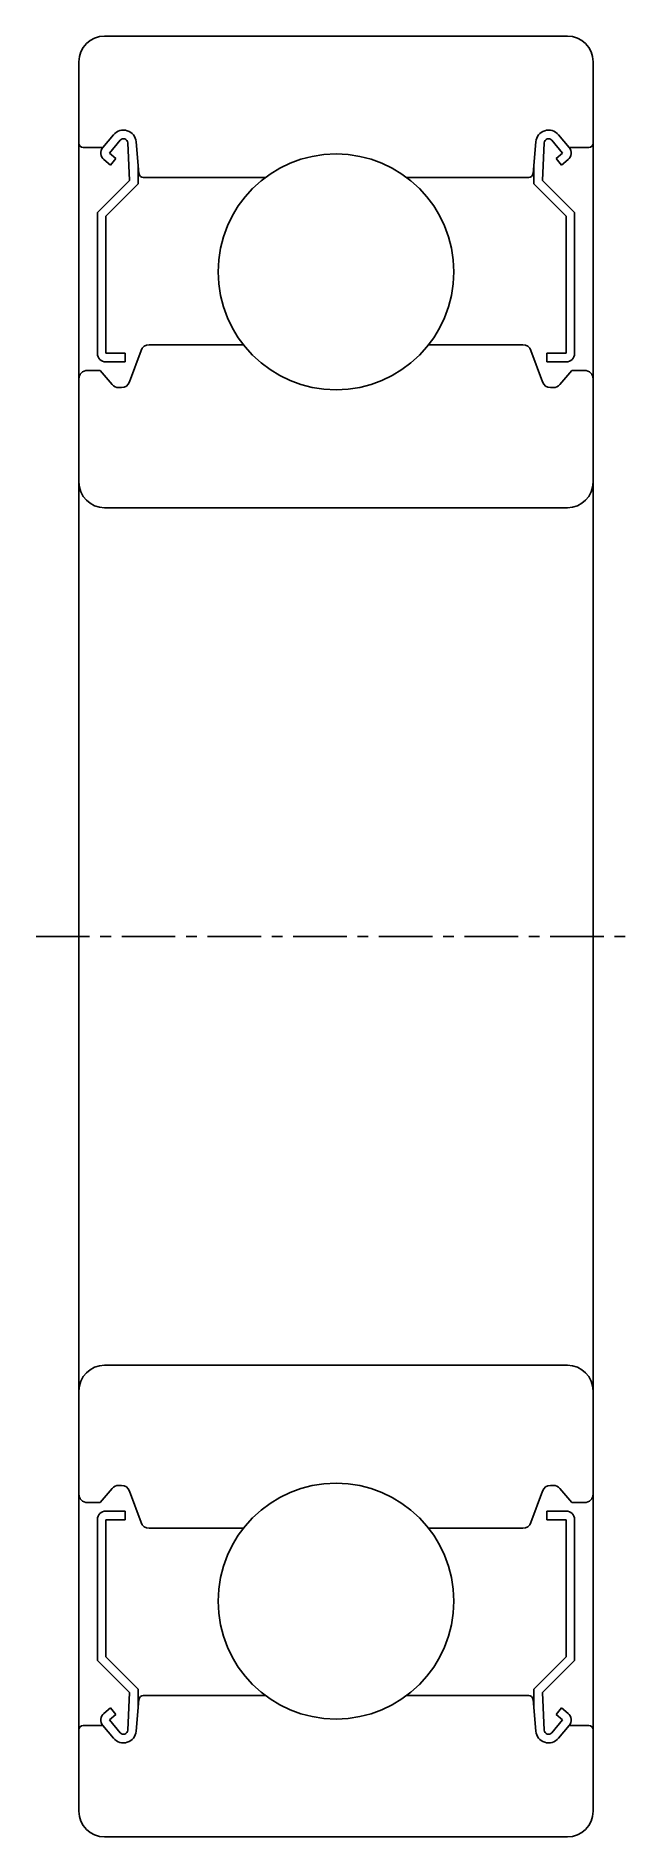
# Model space of a CAD drawing. Extents: x 5.3 to 78, y 5 to 71.
# Drawn here: x 64 to 78, y 29 to 71 of the extents above; entities outside this region: 2.
import ezdxf

# ---------------------------------------------------------------- set-up
doc = ezdxf.new("R2010")
doc.units = 0
doc.linetypes.add('CENTER', pattern=[2, 1.25, -0.25, 0.25, -0.25])
doc.layers.get('0').update_dxf_attribs({"linetype": 'CONTINUOUS'})
doc.layers.add('CENTER', color=1, linetype='CENTER')
doc.styles.get("Standard").update_dxf_attribs({"font": 'txt.shx', "bigfont": 'bigfont.shx'})

msp = doc.modelspace()

# ---------------------------------------------------------------- linework, layer by layer
at = {"color": 7, "linetype": 'CONTINUOUS'}
for p, q in [((65.6, 71), (76.4, 71)), ((65, 70.4), (65, 50)), ((77, 70.4), (77, 50)), ((65.56, 68.4), (65.81, 68.697)), ((65.713, 68.271), (65.963, 68.569)), ((66.14, 68.51), (66.183, 67.633)), ((66.338, 68.531), (66.403, 67.791)), ((75.662, 68.531), (75.597, 67.791)), ((75.86, 68.51), (75.817, 67.633)), ((76.287, 68.271), (76.037, 68.569)), ((76.44, 68.4), (76.19, 68.697)), ((65.1, 68.4), (65.56, 68.4)), ((65.738, 67.99), (65.585, 68.118)), ((65.866, 68.143), (65.713, 68.271)), ((65.738, 67.99), (65.866, 68.143)), ((76.134, 68.143), (76.287, 68.271)), ((76.262, 67.99), (76.134, 68.143)), ((76.262, 67.99), (76.415, 68.118)), ((76.9, 68.4), (76.44, 68.4)), ((66.183, 67.633), (65.433, 66.883)), ((66.383, 68.02), (66.383, 67.55)), ((66.503, 67.7), (69.35, 67.7)), ((75.497, 67.7), (72.65, 67.7)), ((75.617, 68.02), (75.617, 67.55)), ((75.817, 67.633), (76.567, 66.883)), ((66.383, 67.55), (65.633, 66.8)), ((75.617, 67.55), (76.367, 66.8)), ((65.433, 66.883), (65.433, 63.6)), ((65.633, 66.8), (65.633, 63.6)), ((76.367, 66.8), (76.367, 63.6)), ((76.567, 66.883), (76.567, 63.6)), ((66.083, 63.6), (65.633, 63.6)), ((66.083, 63.4), (66.083, 63.6)), ((66.182, 62.932), (66.45, 63.668)), ((66.638, 63.8), (68.838, 63.8)), ((75.362, 63.8), (73.162, 63.8)), ((75.818, 62.932), (75.55, 63.668)), ((75.917, 63.6), (76.367, 63.6)), ((75.917, 63.4), (75.917, 63.6)), ((65.2, 63.2), (65.5, 63.2)), ((65.5, 63.2), (65.776, 62.871)), ((65.633, 63.4), (66.083, 63.4)), ((76.367, 63.4), (75.917, 63.4)), ((76.5, 63.2), (76.224, 62.871)), ((76.8, 63.2), (76.5, 63.2)), ((65.929, 62.8), (65.994, 62.8)), ((76.071, 62.8), (76.006, 62.8)), ((65.6, 60), (76.4, 60)), ((65, 29.6), (65, 50)), ((77, 29.6), (77, 50)), ((65.6, 40), (76.4, 40)), ((65.5, 36.8), (65.776, 37.129)), ((65.929, 37.2), (65.994, 37.2)), ((66.182, 37.068), (66.45, 36.332)), ((75.818, 37.068), (75.55, 36.332)), ((76.071, 37.2), (76.006, 37.2)), ((76.5, 36.8), (76.224, 37.129)), ((65.2, 36.8), (65.5, 36.8)), ((65.633, 36.6), (66.083, 36.6)), ((66.083, 36.6), (66.083, 36.4)), ((76.367, 36.6), (75.917, 36.6)), ((75.917, 36.6), (75.917, 36.4)), ((76.8, 36.8), (76.5, 36.8)), ((65.433, 33.117), (65.433, 36.4)), ((66.083, 36.4), (65.633, 36.4)), ((65.633, 33.2), (65.633, 36.4)), ((66.638, 36.2), (68.838, 36.2)), ((75.362, 36.2), (73.162, 36.2)), ((75.917, 36.4), (76.367, 36.4)), ((76.367, 33.2), (76.367, 36.4)), ((76.567, 33.117), (76.567, 36.4)), ((66.383, 32.45), (65.633, 33.2)), ((75.617, 32.45), (76.367, 33.2)), ((66.183, 32.367), (65.433, 33.117)), ((75.817, 32.367), (76.567, 33.117)), ((66.14, 31.49), (66.183, 32.367)), ((66.383, 31.98), (66.383, 32.45)), ((75.617, 31.98), (75.617, 32.45)), ((75.86, 31.49), (75.817, 32.367)), ((65.738, 32.01), (65.585, 31.882)), ((65.738, 32.01), (65.866, 31.857)), ((66.338, 31.469), (66.403, 32.209)), ((66.503, 32.3), (69.35, 32.3)), ((75.497, 32.3), (72.65, 32.3)), ((75.662, 31.469), (75.597, 32.209)), ((76.262, 32.01), (76.134, 31.857)), ((76.262, 32.01), (76.415, 31.882)), ((65.1, 31.6), (65.56, 31.6)), ((65.56, 31.6), (65.81, 31.303)), ((65.866, 31.857), (65.713, 31.729)), ((65.713, 31.729), (65.963, 31.431)), ((76.287, 31.729), (76.037, 31.431)), ((76.134, 31.857), (76.287, 31.729)), ((76.44, 31.6), (76.19, 31.303)), ((76.9, 31.6), (76.44, 31.6)), ((65.6, 29), (76.4, 29))]:
    msp.add_line(p, q, dxfattribs=at)
for centre in [(71, 65.5), (71, 34.5)]:
    msp.add_circle(centre, 2.75, dxfattribs=at)
for centre, radius, start, end in [((65.6, 70.4), 0.6, 90, 180), ((76.4, 70.4), 0.6, 0, 90), ((65.1, 68.5), 0.1, 180, 270), ((66.039, 68.505), 0.3, 4.9967, 140.002), ((66.04, 68.505), 0.1, 2.8198, 140.0002), ((75.961, 68.505), 0.3, 39.998, 175.0033), ((75.96, 68.505), 0.1, 39.9998, 177.1802), ((76.9, 68.5), 0.1, 270, 0), ((65.713, 68.271), 0.2, 140.002, 230.0826), ((76.287, 68.271), 0.2, 309.9174, 39.998), ((66.503, 67.8), 0.1, 184.9967, 270), ((75.497, 67.8), 0.1, 270, 355.0033), ((65.633, 63.6), 0.2, 180, 270), ((66.638, 63.6), 0.2, 90, 159.9914), ((75.362, 63.6), 0.2, 20.0086, 90), ((76.367, 63.6), 0.2, 270, 0), ((65.2, 63), 0.2, 90, 180), ((76.8, 63), 0.2, 0, 90), ((65.929, 63), 0.2, 219.9945, 270), ((65.994, 63), 0.2, 270, 339.9914), ((76.006, 63), 0.2, 200.0086, 270), ((76.071, 63), 0.2, 270, 320.0055), ((65.6, 60.6), 0.6, 180, 270), ((76.4, 60.6), 0.6, 270, 0), ((65.6, 39.4), 0.6, 90, 180), ((76.4, 39.4), 0.6, 0, 90), ((65.2, 37), 0.2, 180, 270), ((65.929, 37), 0.2, 90, 140.0055), ((65.994, 37), 0.2, 20.0086, 90), ((76.006, 37), 0.2, 90, 159.9914), ((76.071, 37), 0.2, 39.9945, 90), ((76.8, 37), 0.2, 270, 0), ((65.633, 36.4), 0.2, 90, 180), ((76.367, 36.4), 0.2, 0, 90), ((66.638, 36.4), 0.2, 200.0086, 270), ((75.362, 36.4), 0.2, 270, 339.9914), ((66.503, 32.2), 0.1, 90, 175.0033), ((75.497, 32.2), 0.1, 4.9967, 90), ((65.1, 31.5), 0.1, 90, 180), ((65.713, 31.729), 0.2, 129.9174, 219.998), ((76.287, 31.729), 0.2, 320.002, 50.0826), ((76.9, 31.5), 0.1, 0, 90), ((66.039, 31.495), 0.3, 219.998, 355.0033), ((66.04, 31.495), 0.1, 219.9998, 357.1802), ((75.961, 31.495), 0.3, 184.9967, 320.002), ((75.96, 31.495), 0.1, 182.8198, 320.0002), ((65.6, 29.6), 0.6, 180, 270), ((76.4, 29.6), 0.6, 270, 0)]:
    msp.add_arc(centre, radius, start, end, dxfattribs=at)
at = {"layer": 'CENTER', "color": 1, "linetype": 'CENTER'}
msp.add_line((64, 50), (78, 50), dxfattribs=at)

# ---------------------------------------------------------------- texts
at = {"color": 7, "linetype": 'CONTINUOUS'}
for s, p in [('SUB6004ZZ', (5, 12.5)), ('UB6004ZZ', (5, 5))]:
    msp.add_text(s, height=2, dxfattribs=at).set_placement(p)

doc.saveas('drawing.dxf')
